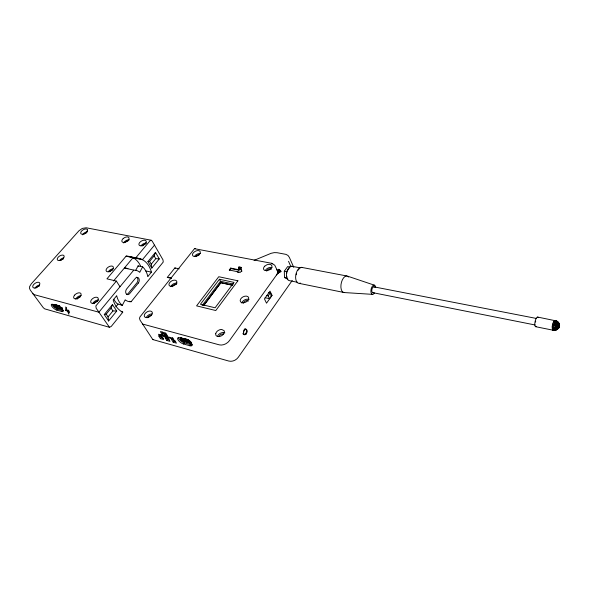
<?xml version="1.0" encoding="UTF-8"?>
<svg xmlns="http://www.w3.org/2000/svg" width="589" height="589" viewBox="0 0 589 589"><rect width="100%" height="100%" fill="white"/><g stroke="black" fill="none" stroke-linecap="round" stroke-linejoin="round"><path stroke-width="0.88" d="M65.74 310.558L65.754 306.957L67.124 310.189L68.876 310.675L68.839 314.231L67.485 311.044L65.74 310.558L66.557 309.593L66.564 307.797M241.637 270.726L240.467 272.302L229.246 270.012L230.697 268.091L230.954 268.599L239.001 270.233L238.987 266.898L240.938 267.288L241.004 269.652L241.895 271.242L240.754 269.144L240.938 267.288M239.001 270.233L238.987 266.898M552.71 324.171L559.469 326.453C558.755 329.236 555.479 330.908 552.784 330.083C551.532 327.072 552.386 322.492 554.956 320.423C557.555 320.232 561.398 325.386 558.718 326.836M552.784 330.083L555.95 330.031L558.887 327.771C561.361 323.317 554.617 329.295 552.246 326.718M553.093 322.971C555.788 321.822 560.485 329.155 559.498 325.047L558.895 323.111L556.296 320.865C553.822 322.868 552.997 327.27 554.197 330.186L556.333 329.855L557.15 328.721M559.292 326.755L559.064 323.965L557.474 321.646C555.28 323.427 554.551 327.337 555.611 329.921L558.063 328.419L559.469 325.975L556.723 329.008L552.475 329.634M559.403 325.982C553.299 337.998 558.784 313.584 559.211 326.571M278.862 269.467L281.174 271.566L277.662 273.421L278.185 269.291L278.862 269.467L277.662 273.421L229.408 340.685A7.782 5.22 -29.3 0 1 219.263 344.845L142.56 324.046M559.219 326.652L559.469 324.583L558.07 322.161L556.671 320.998L537.558 317.051M559.432 325.967C555.736 334.552 559.476 317.449 559.263 326.748C559.587 322.448 558.335 329.914 559.322 326.092L558.666 328.147L556.745 329.413M104.268 314.555L106.211 314.143L111.115 308.18L112.47 304.601L116.725 311.044L108.612 320.976L104.268 314.555L112.47 304.601M147.92 261.56L149.599 261.391L154.127 255.884L155.496 252.372L159.288 258.917L151.793 268.091L147.92 261.56L155.496 252.372M558.158 328.36L559.285 326.173M279.466 269.725L277.662 273.421L280.857 270.984M113.868 299.256A22.625 15.984 -76.4 0 0 117.13 303.674L122.291 305.382L125.207 299.786L125.671 300.169A16.036 11.265 -76.4 0 0 131.104 301.737L163.241 262.039L162.984 259.837L152.19 241.1L151.101 240.216L86.171 227.781L82.291 228.414L78.955 230.763L31.232 283.913L29.612 286.6L29.56 288.529L30.334 290.178L43.284 307.686L44.668 308.857L109.473 327.3L111.262 326.416L122.468 312.604M135.242 257.68L139.696 258.593L143.23 260.117A26.984 18.936 -76.5 0 1 150.799 270.145L151.41 272.155L147.824 276.565L147.625 275.659A22.728 15.962 -76.4 0 0 143.237 267.428L142.604 266.846L139.755 272.332L139.306 271.927A16.036 11.265 -76.4 0 0 133.946 270.145L124.544 268.047A15.896 11.309 -76.4 0 1 127.923 268.658M135.647 270.542L138.084 265.867L142.604 266.846M280.003 270.064L277.662 273.421L280.467 270.491M292.254 280.452L238.214 357.376C236.115 360.262 232.265 361.963 228.738 361.042L152.801 339.558L139.968 319.996L139.512 318.215L139.939 316.978L194.488 248.683L271.367 263.246L274.717 265.16L277.493 270.881M559.476 325.584L558.828 327.035L556.59 328.493L552.276 328.883M265.109 297.717L269.556 298.697L271.669 295.715L270.307 292.873L268.525 292.49M272.052 295.391L266.53 303.18L264.446 298.925L270.012 291.128L272.052 295.391L270.476 295.052M287.911 279.164L284.48 277.529L284.318 271.227L287.616 266.611L289.994 267.067L286.696 271.698L286.74 273.502M269.556 298.697L268.179 295.855L270.307 292.873M189.93 345.78A4.874 1.944 36.5 0 0 191.675 343.652A4.874 1.944 36.5 0 0 186.146 339.507L179.711 337.74A4.852 1.922 36.7 0 0 178.04 339.875A4.852 1.922 36.7 0 0 183.518 343.991L189.93 345.78L190.748 344.675A4.874 1.951 36.5 0 0 192.308 344.764M188.966 340.354A2.621 1.053 36.5 0 0 187.854 339.853L181.419 338.093A2.606 1.038 36.7 0 0 180.521 339.242A2.606 1.038 36.7 0 0 183.466 341.458L189.886 343.24L190.703 342.135A2.621 1.053 36.5 0 0 191.175 342.216M183.518 343.991L184.335 342.894L190.748 344.675M183.466 341.458L184.283 340.368L190.703 342.135M559.219 326.475L559.543 326.048M202.123 305.566L220.485 281.292L219.417 279.26L200.451 304.27L215.103 307.782L234.032 282.389L219.417 279.26M229.504 270.52L230.954 268.599M203.573 305.581L220.882 282.668L232.324 285.15M203.632 305.676L220.882 282.668M166.194 334.272L164.891 336.01L164.294 335.053L162.159 334.464L160.363 331.592L165.723 333.057L167.512 335.944L165.362 335.355L165.958 336.304L172.43 338.093L173.608 340.008L174.69 340.309L176.45 343.159L173.21 342.253L171.443 339.404L172.525 339.706L173.35 338.623M173.21 342.253L174.027 341.171L175.647 341.62M167.379 336.179L166.076 337.917L165.008 337.615L166.783 340.457L169.985 341.355L168.218 338.506L167.151 338.211L166.554 337.261L171.936 338.749L172.761 337.666M166.783 340.457L167.607 339.382L169.205 339.824M164.294 335.053L165.119 333.978L165.715 334.935M160.996 334.419L159.707 336.142L158.655 335.848L160.436 338.675L163.602 339.566L161.82 336.731L160.76 336.437L160.164 335.487L165.487 336.96L166.312 335.885L166.901 336.834M162.159 334.464L162.984 333.389L165.119 333.978M160.436 338.675L161.253 337.607L163.632 338.27M171.576 278.383L167.291 277.426L174.881 267.929L179.166 268.834M115.797 306.906L118.05 304.16M108.612 320.976L108.067 316.889L112.948 310.933L116.725 311.044M151.793 268.091L151.255 264.189L155.761 258.681L159.288 258.917M133.732 270.167L98.886 312.207L34.398 294.714A6.648 3.615 -33.8 0 1 32.763 293.3M154.502 245.12L142.413 259.697L133.018 257.71L113.544 280.953M119.987 286.747L116.357 281.071L95.852 305.956L96.206 308.275L109.473 327.3M116.357 281.071L106.94 278.84L126.075 256.171L135.499 258.159L149.82 241.011L151.101 240.216M67.485 311.044L68.302 310.079L69.311 312.479M61.823 311.515A4.359 1.495 39.1 0 0 62.574 309.424A4.359 1.495 39.1 0 0 57.663 305.757L52.635 304.373A4.344 1.48 39.2 0 0 51.928 306.464A4.344 1.48 39.2 0 0 56.802 310.108L61.823 311.515L62.633 310.565A4.359 1.495 39.1 0 0 63.295 310.675M56.802 310.108L57.619 309.166L62.633 310.565M60.034 306.309L54.416 304.756A2.334 0.795 39.2 0 0 54.033 305.882A2.334 0.795 39.2 0 0 56.662 307.848L57.472 306.898A2.334 0.803 39.2 0 1 54.851 304.94M555.015 330.112L555.479 329.604M559.513 326.151L556.539 327.815L552.195 327.889M254.095 260.353L271.139 253.299L274.246 252.629L277.139 252.718L285.974 254.374L288.014 255.479L289.361 257.393L293.771 267.384M167.291 277.426L167.364 277.419A16.706 11.213 -76.5 0 1 168.52 277.448M135.499 258.159L139.696 258.593M126.075 256.171L128.395 256.237M151.969 313.974L151.233 314.003A4.417 2.739 -31.6 0 0 146.263 317.699M559.491 326.35L552.423 325.445M299.256 283.397L344.285 292.556L372.66 294.367M152.801 339.558L153.214 339.617M301.406 267.34L346.619 275.939M291.688 266.235L300.434 267.899M373.757 286.814L536.343 318.435M284.318 271.227L286.696 271.698M372.903 292.674L535.224 325.003M239.244 267.413L241.188 267.804M535.813 326.74L553.174 330.215M284.48 277.529L286.85 278.008L286.806 276.204M230.697 268.091L238.744 269.718M297.614 282.315L289.773 280.725A7.34 4.13 -78.8 0 1 286.681 272.56A7.34 4.13 -78.8 0 1 292.74 266.486M237.271 272.111L238.994 272.464M130.287 256.605L141.507 259.226M126.451 256.134L135.875 258.122M220.485 281.292L233.369 284.067M220.934 282.772L232.375 285.253M266.397 295.464L268.179 295.855M145.476 270.844L151.41 272.155M129.617 301.281L131.31 301.708M121.165 311.669L122.865 312.118L122.011 311.75A27.02 18.995 -76.3 0 1 113.868 302.017L113.184 299.978L116.696 295.715L116.916 296.635A22.721 15.955 -76.4 0 0 121.636 304.837L122.291 305.382M185.999 339.043L188.414 339.706M183.591 338.461L186.183 339.176M184.615 339.831L190.232 341.377M58.878 305.639L55.499 304.712L55.815 305.146M183.415 340.162L190.512 342.121M54.681 304.697L59.703 306.081M191.204 342.599A2.4 0.957 36.5 0 1 190.21 342.702L183.797 340.928A2.385 0.95 36.7 0 1 181.103 338.903A2.385 0.95 36.7 0 1 181.927 337.85L181.986 337.939A2.238 0.891 36.7 0 0 181.206 338.933A2.238 0.891 36.7 0 0 183.731 340.832L190.151 342.599A2.246 0.898 36.5 0 0 191.167 342.275M164.891 336.01L158.515 334.25L159.707 336.142M57.538 306.582L61.727 307.738M54.438 304.734A2.003 0.685 39.2 0 0 54.549 305.927A2.003 0.685 39.2 0 0 56.662 307.429L61.749 308.923A2.142 0.736 39.1 0 0 62.338 308.246M56.662 307.848L61.683 309.24A2.349 0.803 39.1 0 0 62.331 308.503A2.01 0.692 39.1 0 1 61.683 308.827L61.749 308.923M553.542 321.933L557.459 323.744L559.403 326.637M194.885 248.602L195.261 248.705M271.367 263.246L271.735 263.357M272.376 263.541L272.788 263.666M554.021 321.13L557.783 323.192L559.366 326.704L558.114 322.831L554.507 320.615M347.716 276.204L374.582 285.253M132.105 257.246L133.836 258.137A26.748 19.01 -76.5 0 1 140.58 265.97M174.881 267.929L175.684 268.356M138.084 265.867L138.717 266.442M56.662 307.429L56.728 307.524A2.135 0.729 39.2 0 1 54.475 305.919A2.135 0.729 39.2 0 1 54.357 304.646M106.211 314.143L108.067 316.889M111.115 308.18L112.948 310.933M159.921 335.487L161.253 337.607M166.275 337.254L167.607 339.382M165.487 336.96L166.076 337.917M162.085 331.953L162.984 333.389M171.936 338.749L172.525 339.706M172.71 339.036L174.027 341.171M149.599 261.391L151.255 264.189M154.127 255.884L155.761 258.681M238.766 267.649L239.024 268.164M238.648 268.37L238.906 268.886M238.641 269.063L238.898 269.571M288.529 261.302L290.745 266.302M556.966 321.447L557.15 322.176M126.495 294.331A3.453 2.437 -75.9 0 0 128.35 293.285L136.935 282.801A3.424 2.4 -76.8 0 0 136.457 277.169M59.445 306.14A2.349 0.803 39.1 0 1 59.879 306.302M61.33 307.281A2.349 0.803 39.1 0 1 62.088 308.121M57.619 309.166A4.337 1.48 39.2 0 1 52.082 304.196M276.374 269.379A7.407 4.741 -25.2 0 1 276.594 274.901M245.768 329.214A2.908 1.723 -75.7 0 1 246.276 330.076M246.106 332.689A2.908 1.723 -75.7 0 1 245.827 333.308M244.634 334.515A2.908 1.723 -75.7 0 1 242.911 333.492M244.118 329.303A2.908 1.723 -75.7 0 1 245.399 328.993M169.639 277.647A16.706 11.213 -76.5 0 1 170.714 278.015M184.283 340.368A2.606 1.038 36.7 0 1 181.147 337.74M190.821 342.091A2.621 1.053 36.5 0 1 189.886 343.24M189.533 340.729A2.621 1.053 36.5 0 1 190.497 341.627M184.335 342.894A4.845 1.929 36.7 0 1 178.401 337.364M219.189 336.599A2.731 1.826 -29.3 0 1 220.956 334.419A2.731 1.826 -29.3 0 1 223.665 334.28M195.887 256.605A2.444 1.465 -28 0 1 197.646 255.066L198.235 254.875A2.444 1.465 -28 0 1 199.332 254.831M147.81 317.751A2.577 1.598 -31.6 0 1 149.864 315.594L150.475 315.402A2.577 1.598 -31.6 0 1 151.587 315.395M243.552 303.085A2.665 1.738 -27.1 0 1 245.554 300.861A2.665 1.738 -27.1 0 1 248.278 301.134M266.751 271.168A2.599 1.657 -25.2 0 1 268.672 269.04A2.599 1.657 -25.2 0 1 271.382 269.247M265.286 270.535A4.462 2.842 -25.2 0 1 272.111 267.7M241.843 303.041A4.565 2.982 -27.1 0 1 244.796 299.845A4.565 2.982 -27.1 0 1 249.059 299.499M217.466 336.518A4.683 3.129 -29.3 0 1 220.544 333.175A4.683 3.129 -29.3 0 1 224.865 332.888M194.473 256.473A4.197 2.511 -28 0 1 198.905 253.609L199.619 253.557A4.197 2.511 -28 0 1 200.275 253.623M172.327 286.703A2.511 1.531 -29.7 0 1 174.3 284.642L174.904 284.443A2.511 1.531 -29.7 0 1 176.435 284.583M170.795 286.681A4.3 2.621 -29.7 0 1 177.002 283.162M62.036 307.863A2.01 0.692 39.1 0 1 62.235 308.194M84.389 234.024A2.216 1.178 -31 0 1 85.766 233.053M86.288 232.876A2.216 1.178 -31 0 1 86.774 232.802M60.763 260.603A2.275 1.222 -32.3 0 1 63.509 258.932M36.452 287.874A2.341 1.266 -33.7 0 1 39.264 286.158M77.196 299.116A2.422 1.384 -33.1 0 1 80.303 296.871M125.538 242.175A2.304 1.281 -30.1 0 1 128.019 240.894M142.324 245.981A2.334 1.325 -29.6 0 1 145.137 244.258M94.218 303.607A2.459 1.436 -32.8 0 1 97.362 301.318M141.036 245.863A4.005 2.275 -29.6 0 1 146.565 243.147M92.804 303.563A4.219 2.459 -32.8 0 1 98.878 300.132M123.727 243.014A3.946 2.201 -30.1 0 1 129.433 239.811M75.819 299.079A4.16 2.378 -33.1 0 1 81.216 295.619M82.651 234.834A3.806 2.025 -31 0 1 87.614 231.713M59.599 260.478A3.902 2.098 -32.3 0 1 63.774 257.842M34.965 288.279A4.005 2.172 -33.7 0 1 39.573 285.01M109.606 271.801A2.378 1.355 -31.3 0 1 112.462 270.049M108.339 271.662A4.071 2.319 -31.3 0 1 113.338 268.842M296.245 274.776A7.399 4.094 -78.7 0 1 296.547 273.51M298.071 270.211A7.399 4.094 -78.7 0 1 299.094 269.048M300.478 283.095A8.136 4.506 -78.7 0 1 295.73 275.409A8.136 4.506 -78.7 0 1 302.547 267.62M344.285 292.556A8.437 4.314 -78.6 0 1 341.48 282.205A8.437 4.314 -78.6 0 1 348.651 277.021M374.501 292.947A4.705 2.282 -78.5 0 1 371.107 292.785A4.705 2.282 -78.5 0 1 372.535 285.996A4.705 2.282 -78.5 0 1 375.679 287.366M373.301 292.556A2.974 1.443 -78.5 0 1 371.917 289.413A2.974 1.443 -78.5 0 1 374.435 287.182M535.519 322.058A3.35 1.112 -78 0 1 535.703 321.196M536.284 326.542A4.94 1.642 -78 0 1 535.114 321.373A4.94 1.642 -78 0 1 538.28 317.655M87.547 230.108L86.679 232.073A3.814 2.017 -31 0 1 82.364 234.201L81.819 234.15A3.814 2.017 -31 0 1 80.789 233.435L80.693 233.038A3.814 2.017 -31 0 1 83.94 229.416A3.814 2.017 -31 0 1 87.547 230.108M215.751 333.477L215.714 334.795A4.705 3.129 -29.2 0 0 221.214 335.944A4.705 3.129 -29.2 0 0 224.1 330.679L221.773 329.479A4.705 3.129 -29.2 0 0 216.443 332.093L215.751 333.477M199.943 253.579L199.553 254.153A4.211 2.511 -28 0 1 195.482 256.465A4.211 2.511 -28 0 1 192.544 255.155L192.507 254.639A4.211 2.511 -28 0 1 193.258 252.924L193.766 252.372A4.211 2.511 -28 0 1 199.259 250.818L199.723 251.091A4.211 2.511 -28 0 1 199.943 253.579M145.851 243.029L145.454 243.574A4.02 2.268 -29.6 0 1 141.559 245.768A4.02 2.268 -29.6 0 1 138.945 244.553L138.938 244.074A4.02 2.268 -29.6 0 1 139.74 242.454L140.248 241.932A4.02 2.268 -29.6 0 1 145.402 240.437L145.807 240.695A4.02 2.268 -29.6 0 1 145.851 243.029M237.904 280.784L215.788 310.528L196.579 305.875L218.747 276.727L237.904 280.784M74.634 295.126L74.199 295.707A4.167 2.371 -33 0 0 73.765 297.879L74.008 298.277A4.167 2.371 -33 0 0 78.285 298.078A4.167 2.371 -33 0 0 81.105 294.272L80.995 293.801A4.167 2.371 -33 0 0 78.293 292.924A4.167 2.371 -33 0 0 74.634 295.126M138.268 283.11L129.683 293.609A3.453 2.437 -75.9 0 1 126.171 293.712A3.453 2.437 -75.9 0 1 126.694 288.897L135.345 278.376A3.431 2.4 -76.8 0 1 138.783 278.332A3.431 2.4 -76.8 0 1 138.268 283.11M264.704 266.206L264.189 266.795A4.476 2.835 -25.2 0 0 264.814 270.425L267.826 270.484A4.476 2.835 -25.2 0 0 271.941 266.066A4.476 2.835 -25.2 0 0 266.832 264.807L264.704 266.206M151.461 315.152L150.909 315.756A4.432 2.731 -31.5 0 1 144.769 316.963A4.432 2.731 -31.5 0 1 147.073 311.883L147.846 311.507A4.432 2.731 -31.5 0 1 151.829 311.706A4.432 2.731 -31.5 0 1 151.461 315.152M97.332 301.038L96.787 301.612A4.233 2.459 -32.7 0 1 91.067 302.783A4.233 2.459 -32.7 0 1 93.504 298.027L94.24 297.666A4.233 2.459 -32.7 0 1 97.884 297.82A4.233 2.459 -32.7 0 1 97.332 301.038M123.182 238.604L122.681 239.119A3.954 2.194 -30 0 0 122.107 241.777A3.954 2.194 -30 0 0 125.059 242.204L125.766 241.954A3.954 2.194 -30 0 0 129.02 238.619A3.954 2.194 -30 0 0 126.502 236.969L125.818 237.131A3.954 2.194 -30 0 0 123.182 238.604M38.822 285.79L36.312 287.572A4.02 2.172 -33.7 0 1 32.726 286.637A4.02 2.172 -33.7 0 1 36.246 282.691L36.938 282.448A4.02 2.172 -33.7 0 1 38.764 282.345L39.213 282.521A4.02 2.172 -33.7 0 1 38.822 285.79M246.114 333.639A2.606 1.539 -75.7 0 0 245.944 329.442A2.606 1.539 -75.7 0 0 243.596 332.733A2.606 1.539 -75.7 0 0 246.114 333.639M246.136 333.948A2.908 1.723 -75.7 0 0 246.114 329.185A2.908 1.723 -75.7 0 0 243.404 332.682A2.908 1.723 -75.7 0 0 246.136 333.948M243.11 302.842A4.579 2.982 -27.1 0 0 248.683 297.71A4.579 2.982 -27.1 0 0 241.615 297.85A4.579 2.982 -27.1 0 0 243.11 302.842M171.414 286.364A4.314 2.621 -29.7 0 0 176.833 281.594A4.314 2.621 -29.7 0 0 170.464 281.778A4.314 2.621 -29.7 0 0 171.414 286.364M59.688 260.456A3.909 2.091 -32.3 0 0 64.091 255.891A3.909 2.091 -32.3 0 0 58.304 257.062A3.909 2.091 -32.3 0 0 59.688 260.456M108.832 271.735A4.086 2.319 -31.3 0 0 113.294 266.913A4.086 2.319 -31.3 0 0 107.088 268.105A4.086 2.319 -31.3 0 0 108.832 271.735"/></g></svg>
